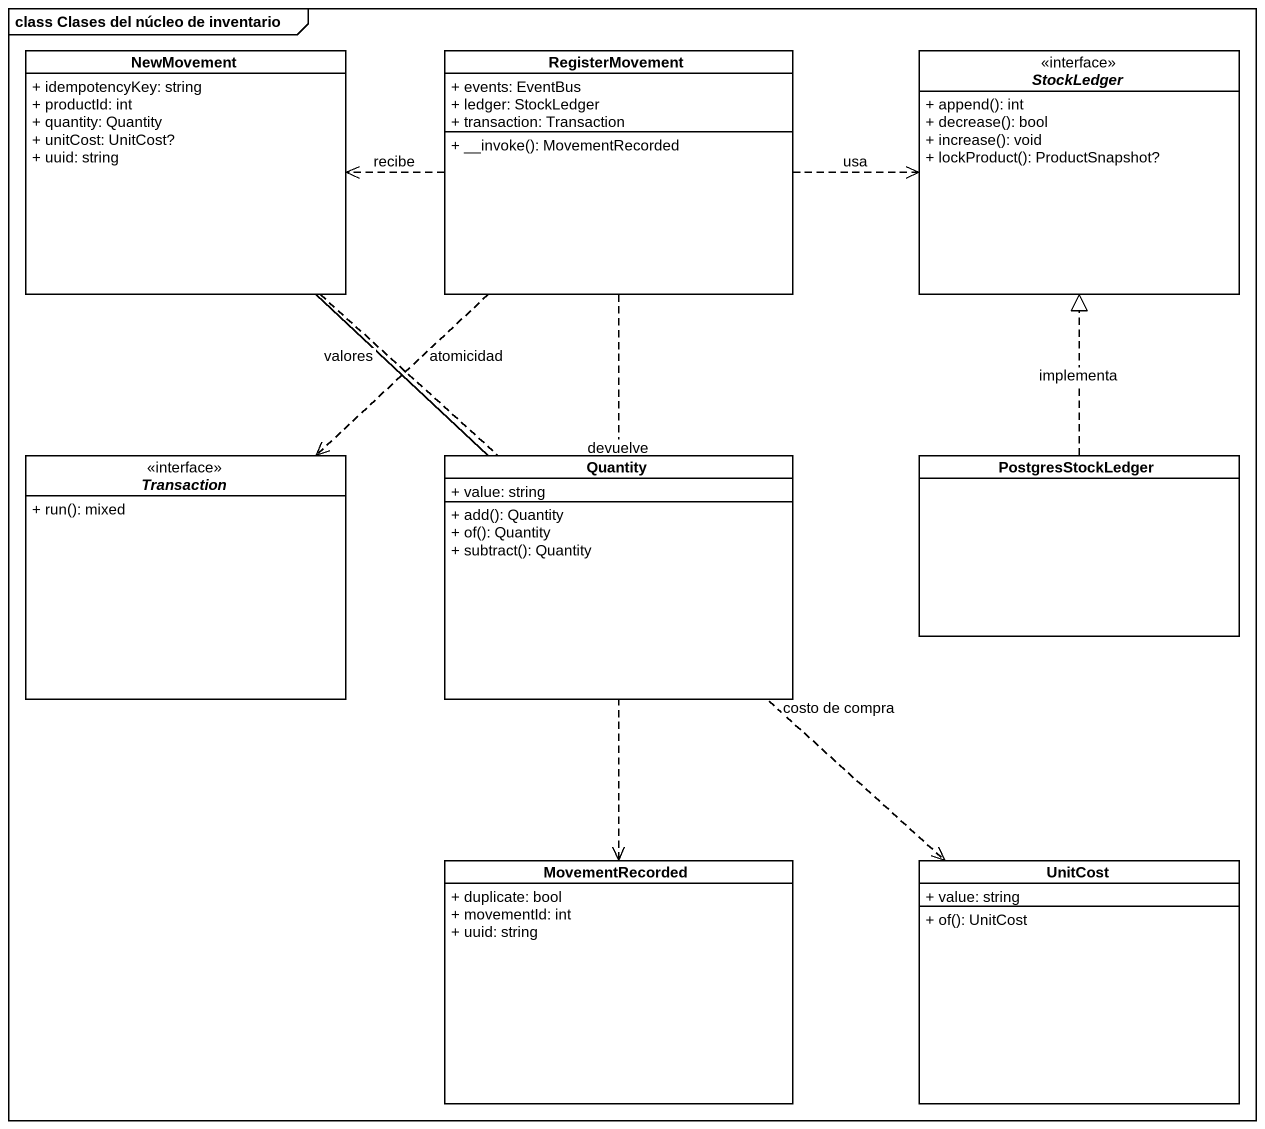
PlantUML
@startuml
mainframe class Clases del núcleo de inventario
hide circle
hide empty members
skinparam classAttributeIconSize 0
class NewMovement {
  + idempotencyKey: string
  + productId: int
  + quantity: Quantity
  + unitCost: UnitCost?
  + uuid: string
}
class RegisterMovement {
  + events: EventBus
  + ledger: StockLedger
  + transaction: Transaction
  + __invoke(): MovementRecorded
}
interface StockLedger {
  + append(): int
  + decrease(): bool
  + increase(): void
  + lockProduct(): ProductSnapshot?
}
interface Transaction {
  + run(): mixed
}
class Quantity {
  + value: string
  + add(): Quantity
  + of(): Quantity
  + subtract(): Quantity
}
class PostgresStockLedger
class MovementRecorded {
  + duplicate: bool
  + movementId: int
  + uuid: string
}
class UnitCost {
  + value: string
  + of(): UnitCost
}
NewMovement -- Quantity : valores
NewMovement ..> UnitCost : costo de compra
RegisterMovement .left.> NewMovement : recibe
RegisterMovement .right.> StockLedger : usa
RegisterMovement ..> Transaction : atomicidad
RegisterMovement ..> MovementRecorded : devuelve
PostgresStockLedger .up.|> StockLedger : implementa
@enduml
